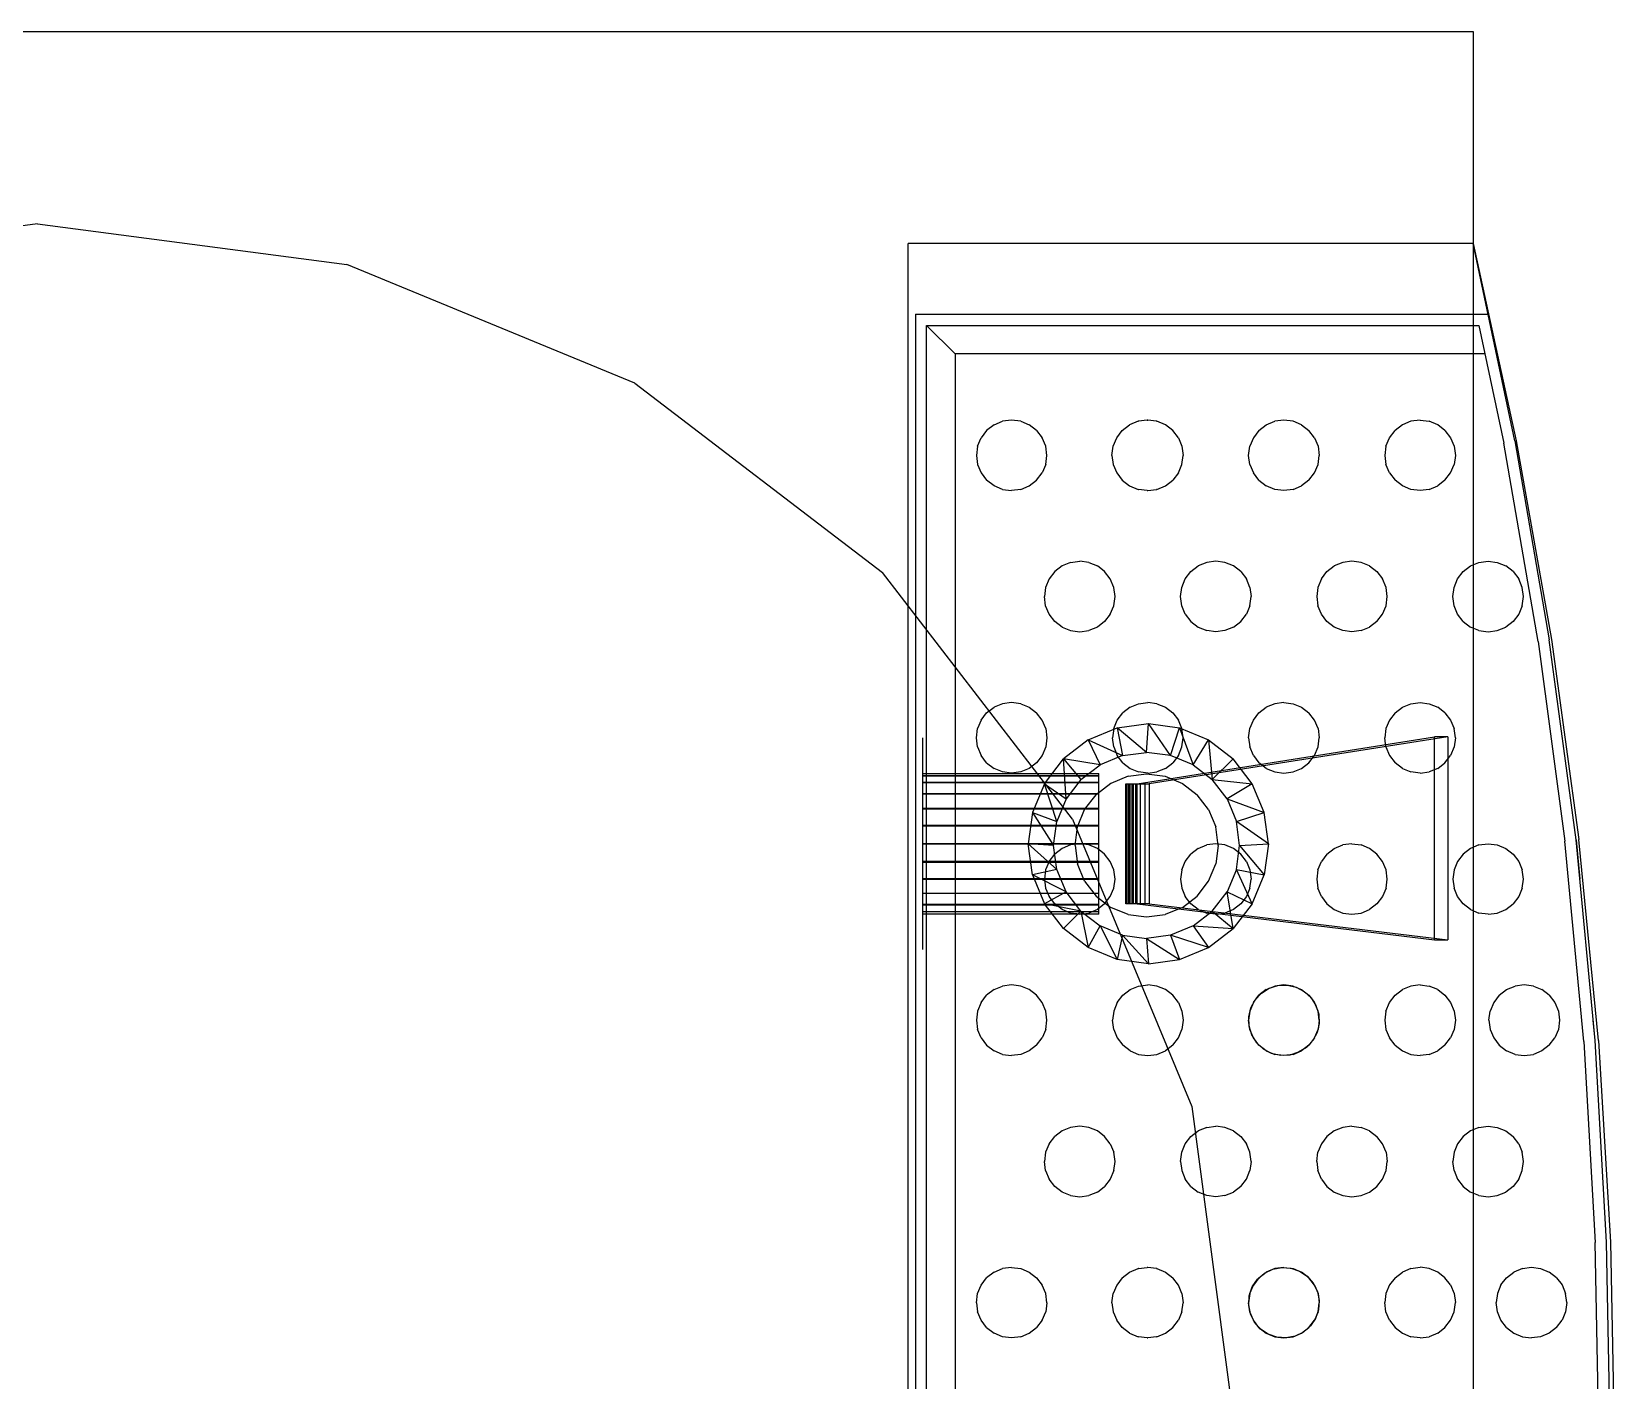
# Model space of a CAD drawing. Header units: inches. Extents: x 0 to 54693, y 0 to 31146.
# Drawn here: x 47949.1 to 48173.2, y 14877.5 to 15068.5 of the extents above; entities that cross this region are included whole.
import ezdxf

# ---------------------------------------------------------------- set-up
doc = ezdxf.new("R2010")
doc.units = ezdxf.units.IN
doc.header["$MEASUREMENT"] = 0
doc.layers.add('Added', color=3, linetype='Continuous')

msp = doc.modelspace()

# ---------------------------------------------------------------- linework, layer by layer
at = {"layer": 'Added', "linetype": 'Continuous', "lineweight": -2, "ltscale": 0.18}
for p, q in [((47753.23, 15068.53), (48153.23, 15068.53)), ((48153.23, 15068.53), (48153.23, 14668.53)), ((47949.92, 15041.31), (47906.14, 15035.57)), ((47949.92, 15041.31), (47993.69, 15035.57)), ((48073.23, 14698.53), (48073.23, 15038.53)), ((48153.23, 15038.53), (48073.23, 15038.53)), ((48159.15, 15010.57), (48153.23, 15038.53)), ((48153.23, 15038.53), (48159.32, 15010.6)), ((48034.49, 15018.74), (47993.69, 15035.57)), ((48074.23, 15028.53), (48074.23, 14708.53)), ((48074.23, 15028.53), (48155.35, 15028.53)), ((48079.86, 15022.9), (48075.82, 15026.94)), ((48075.82, 14710.13), (48075.82, 15026.94)), ((48075.82, 15026.94), (48154.06, 15026.94)), ((48154.06, 15026.94), (48157.59, 15010.27)), ((48154.91, 15022.9), (48079.86, 15022.9)), ((48079.86, 15022.9), (48079.86, 14714.16)), ((48034.49, 15018.74), (48069.56, 14991.95)), ((48084.33, 15012.07), (48083.54, 15011.03)), ((48085.37, 15012.86), (48084.33, 15012.07)), ((48085.37, 15012.86), (48086.58, 15013.36)), ((48087.87, 15013.53), (48086.58, 15013.36)), ((48089.16, 15013.36), (48087.87, 15013.53)), ((48089.16, 15013.36), (48090.37, 15012.86)), ((48091.4, 15012.07), (48090.37, 15012.86)), ((48091.4, 15012.07), (48092.2, 15011.03)), ((48102.75, 15011.03), (48103.54, 15012.07)), ((48103.54, 15012.07), (48104.58, 15012.86)), ((48105.78, 15013.36), (48104.58, 15012.86)), ((48105.78, 15013.36), (48105.85, 15013.36)), ((48107.08, 15013.53), (48105.85, 15013.36)), ((48107.15, 15013.53), (48107.08, 15013.53)), ((48107.08, 15013.53), (48107.15, 15013.53)), ((48108.37, 15013.36), (48107.15, 15013.53)), ((48108.37, 15013.36), (48108.44, 15013.36)), ((48109.65, 15012.86), (48108.44, 15013.36)), ((48110.68, 15012.07), (48109.65, 15012.86)), ((48111.48, 15011.03), (48110.68, 15012.07)), ((48122.89, 15012.07), (48122.1, 15011.03)), ((48122.89, 15012.07), (48123.93, 15012.86)), ((48123.93, 15012.86), (48125.13, 15013.36)), ((48126.43, 15013.53), (48125.13, 15013.36)), ((48127.72, 15013.36), (48126.43, 15013.53)), ((48128.93, 15012.86), (48127.72, 15013.36)), ((48128.93, 15012.86), (48129.96, 15012.07)), ((48130.76, 15011.03), (48129.96, 15012.07)), ((48141.38, 15011.03), (48142.17, 15012.07)), ((48143.21, 15012.86), (48142.17, 15012.07)), ((48144.41, 15013.36), (48143.21, 15012.86)), ((48145.71, 15013.53), (48144.41, 15013.36)), ((48145.71, 15013.53), (48147, 15013.36)), ((48148.21, 15012.86), (48147, 15013.36)), ((48149.24, 15012.07), (48148.21, 15012.86)), ((48149.24, 15012.07), (48150.04, 15011.03)), ((48083.04, 15009.83), (48082.87, 15008.53)), ((48083.04, 15009.83), (48083.54, 15011.03)), ((48092.7, 15009.83), (48092.2, 15011.03)), ((48092.87, 15008.53), (48092.7, 15009.83)), ((48102.08, 15008.53), (48102.25, 15009.83)), ((48102.25, 15009.83), (48102.75, 15011.03)), ((48111.48, 15011.03), (48111.98, 15009.83)), ((48111.98, 15009.83), (48112.15, 15008.53)), ((48121.43, 15008.53), (48121.6, 15009.83)), ((48122.1, 15011.03), (48121.6, 15009.83)), ((48130.76, 15011.03), (48131.26, 15009.83)), ((48131.26, 15009.83), (48131.43, 15008.53)), ((48140.88, 15009.83), (48140.71, 15008.53)), ((48140.88, 15009.83), (48141.38, 15011.03)), ((48150.04, 15011.03), (48150.54, 15009.83)), ((48150.54, 15009.83), (48150.71, 15008.53)), ((48162.43, 14982.17), (48157.59, 15010.27)), ((48159.15, 15010.57), (48164.01, 14982.41)), ((48159.32, 15010.6), (48164.32, 14982.44)), ((48082.87, 15008.53), (48083.04, 15007.24)), ((48092.7, 15007.24), (48092.87, 15008.53)), ((48102.08, 15008.53), (48102.25, 15007.24)), ((48111.98, 15007.24), (48112.15, 15008.53)), ((48121.6, 15007.24), (48121.43, 15008.53)), ((48131.26, 15007.24), (48131.43, 15008.53)), ((48140.71, 15008.53), (48140.88, 15007.24)), ((48150.71, 15008.53), (48150.54, 15007.24)), ((48083.04, 15007.24), (48083.54, 15006.03)), ((48083.54, 15006.03), (48084.33, 15005)), ((48091.4, 15005), (48092.2, 15006.03)), ((48092.7, 15007.24), (48092.2, 15006.03)), ((48102.25, 15007.24), (48102.75, 15006.03)), ((48102.75, 15006.03), (48103.54, 15005)), ((48111.48, 15006.03), (48110.68, 15005)), ((48111.48, 15006.03), (48111.98, 15007.24)), ((48121.6, 15007.24), (48122.1, 15006.03)), ((48122.89, 15005), (48122.1, 15006.03)), ((48129.96, 15005), (48130.76, 15006.03)), ((48130.76, 15006.03), (48131.26, 15007.24)), ((48141.38, 15006.03), (48140.88, 15007.24)), ((48141.38, 15006.03), (48142.17, 15005)), ((48149.24, 15005), (48150.04, 15006.03)), ((48150.04, 15006.03), (48150.54, 15007.24)), ((48085.37, 15004.2), (48084.33, 15005)), ((48086.58, 15003.7), (48085.37, 15004.2)), ((48086.58, 15003.7), (48087.87, 15003.53)), ((48089.16, 15003.7), (48087.87, 15003.53)), ((48089.16, 15003.7), (48090.37, 15004.2)), ((48090.37, 15004.2), (48091.4, 15005)), ((48103.54, 15005), (48104.58, 15004.2)), ((48104.58, 15004.2), (48105.78, 15003.7)), ((48105.78, 15003.7), (48105.85, 15003.7)), ((48107.08, 15003.53), (48105.85, 15003.7)), ((48107.08, 15003.53), (48107.15, 15003.53)), ((48107.15, 15003.53), (48108.37, 15003.7)), ((48108.44, 15003.7), (48108.37, 15003.7)), ((48108.44, 15003.7), (48109.65, 15004.2)), ((48109.65, 15004.2), (48110.68, 15005)), ((48122.89, 15005), (48123.93, 15004.2)), ((48125.13, 15003.7), (48123.93, 15004.2)), ((48126.43, 15003.53), (48125.13, 15003.7)), ((48127.72, 15003.7), (48126.43, 15003.53)), ((48127.72, 15003.7), (48128.93, 15004.2)), ((48129.96, 15005), (48128.93, 15004.2)), ((48143.21, 15004.2), (48142.17, 15005)), ((48144.41, 15003.7), (48143.21, 15004.2)), ((48145.71, 15003.53), (48144.41, 15003.7)), ((48147, 15003.7), (48145.71, 15003.53)), ((48147, 15003.7), (48148.21, 15004.2)), ((48149.24, 15005), (48148.21, 15004.2)), ((48096.48, 14957.01), (48069.56, 14991.95)), ((48093.97, 14992.07), (48093.18, 14991.03)), ((48095.01, 14992.86), (48093.97, 14992.07)), ((48096.22, 14993.36), (48095.01, 14992.86)), ((48096.22, 14993.36), (48097.51, 14993.53)), ((48098.8, 14993.36), (48097.51, 14993.53)), ((48098.8, 14993.36), (48100.01, 14992.86)), ((48101.04, 14992.07), (48100.01, 14992.86)), ((48101.84, 14991.03), (48101.04, 14992.07)), ((48112.46, 14991.03), (48113.25, 14992.07)), ((48113.25, 14992.07), (48114.29, 14992.86)), ((48115.49, 14993.36), (48114.29, 14992.86)), ((48116.79, 14993.53), (48115.49, 14993.36)), ((48118.08, 14993.36), (48116.79, 14993.53)), ((48119.29, 14992.86), (48118.08, 14993.36)), ((48120.32, 14992.07), (48119.29, 14992.86)), ((48120.32, 14992.07), (48121.12, 14991.03)), ((48131.74, 14991.03), (48132.53, 14992.07)), ((48132.53, 14992.07), (48133.57, 14992.86)), ((48134.77, 14993.36), (48133.57, 14992.86)), ((48136.07, 14993.53), (48134.77, 14993.36)), ((48137.36, 14993.36), (48136.07, 14993.53)), ((48138.57, 14992.86), (48137.36, 14993.36)), ((48138.57, 14992.86), (48139.6, 14992.07)), ((48139.6, 14992.07), (48140.4, 14991.03)), ((48151.02, 14991.03), (48151.81, 14992.07)), ((48151.81, 14992.07), (48152.85, 14992.86)), ((48152.85, 14992.86), (48154.05, 14993.36)), ((48154.05, 14993.36), (48155.35, 14993.53)), ((48155.35, 14993.53), (48156.64, 14993.36)), ((48156.64, 14993.36), (48157.85, 14992.86)), ((48158.88, 14992.07), (48157.85, 14992.86)), ((48158.88, 14992.07), (48159.68, 14991.03)), ((48092.68, 14989.83), (48092.51, 14988.53)), ((48093.18, 14991.03), (48092.68, 14989.83)), ((48102.34, 14989.83), (48101.84, 14991.03)), ((48102.51, 14988.53), (48102.34, 14989.83)), ((48111.79, 14988.53), (48111.96, 14989.83)), ((48111.96, 14989.83), (48112.46, 14991.03)), ((48121.62, 14989.83), (48121.12, 14991.03)), ((48121.62, 14989.83), (48121.79, 14988.53)), ((48131.24, 14989.83), (48131.07, 14988.53)), ((48131.74, 14991.03), (48131.24, 14989.83)), ((48140.9, 14989.83), (48140.4, 14991.03)), ((48141.07, 14988.53), (48140.9, 14989.83)), ((48150.35, 14988.53), (48150.52, 14989.83)), ((48150.52, 14989.83), (48151.02, 14991.03)), ((48160.18, 14989.83), (48159.68, 14991.03)), ((48160.35, 14988.53), (48160.18, 14989.83)), ((48092.68, 14987.24), (48092.51, 14988.53)), ((48093.18, 14986.03), (48092.68, 14987.24)), ((48101.84, 14986.03), (48102.34, 14987.24)), ((48102.34, 14987.24), (48102.51, 14988.53)), ((48111.96, 14987.24), (48111.79, 14988.53)), ((48112.46, 14986.03), (48111.96, 14987.24)), ((48121.62, 14987.24), (48121.12, 14986.03)), ((48121.62, 14987.24), (48121.79, 14988.53)), ((48131.07, 14988.53), (48131.24, 14987.24)), ((48131.74, 14986.03), (48131.24, 14987.24)), ((48140.4, 14986.03), (48140.9, 14987.24)), ((48140.9, 14987.24), (48141.07, 14988.53)), ((48150.52, 14987.24), (48150.35, 14988.53)), ((48151.02, 14986.03), (48150.52, 14987.24)), ((48160.18, 14987.24), (48159.68, 14986.03)), ((48160.18, 14987.24), (48160.35, 14988.53)), ((48093.97, 14985), (48093.18, 14986.03)), ((48095.01, 14984.2), (48093.97, 14985)), ((48101.04, 14985), (48100.01, 14984.2)), ((48101.84, 14986.03), (48101.04, 14985)), ((48112.46, 14986.03), (48113.25, 14985)), ((48113.25, 14985), (48114.29, 14984.2)), ((48119.29, 14984.2), (48120.32, 14985)), ((48120.32, 14985), (48121.12, 14986.03)), ((48132.53, 14985), (48131.74, 14986.03)), ((48133.57, 14984.2), (48132.53, 14985)), ((48139.6, 14985), (48138.57, 14984.2)), ((48139.6, 14985), (48140.4, 14986.03)), ((48151.81, 14985), (48151.02, 14986.03)), ((48151.81, 14985), (48152.85, 14984.2)), ((48158.88, 14985), (48157.85, 14984.2)), ((48159.68, 14986.03), (48158.88, 14985)), ((48095.01, 14984.2), (48096.22, 14983.7)), ((48096.22, 14983.7), (48097.51, 14983.53)), ((48097.51, 14983.53), (48098.8, 14983.7)), ((48100.01, 14984.2), (48098.8, 14983.7)), ((48114.29, 14984.2), (48115.49, 14983.7)), ((48116.79, 14983.53), (48115.49, 14983.7)), ((48118.08, 14983.7), (48116.79, 14983.53)), ((48119.29, 14984.2), (48118.08, 14983.7)), ((48134.77, 14983.7), (48133.57, 14984.2)), ((48136.07, 14983.53), (48134.77, 14983.7)), ((48137.36, 14983.7), (48136.07, 14983.53)), ((48137.36, 14983.7), (48138.57, 14984.2)), ((48154.05, 14983.7), (48152.85, 14984.2)), ((48154.05, 14983.7), (48155.35, 14983.53)), ((48155.35, 14983.53), (48156.64, 14983.7)), ((48156.64, 14983.7), (48157.85, 14984.2)), ((48162.43, 14982.17), (48166.21, 14953.9)), ((48167.8, 14954.08), (48164.01, 14982.41)), ((48164.32, 14982.44), (48168.21, 14954.12)), ((48083.54, 14971.03), (48084.33, 14972.07)), ((48084.33, 14972.07), (48085.37, 14972.86)), ((48086.58, 14973.36), (48085.37, 14972.86)), ((48087.87, 14973.53), (48086.58, 14973.36)), ((48089.16, 14973.36), (48087.87, 14973.53)), ((48089.16, 14973.36), (48090.37, 14972.86)), ((48090.37, 14972.86), (48091.4, 14972.07)), ((48092.2, 14971.03), (48091.4, 14972.07)), ((48102.82, 14971.03), (48103.61, 14972.07)), ((48104.65, 14972.86), (48103.61, 14972.07)), ((48104.65, 14972.86), (48105.85, 14973.36)), ((48105.85, 14973.36), (48107.15, 14973.53)), ((48108.44, 14973.36), (48107.15, 14973.53)), ((48108.44, 14973.36), (48109.65, 14972.86)), ((48109.65, 14972.86), (48110.68, 14972.07)), ((48110.68, 14972.07), (48111.48, 14971.03)), ((48122.1, 14971.03), (48122.89, 14972.07)), ((48122.89, 14972.07), (48123.93, 14972.86)), ((48125.13, 14973.36), (48123.93, 14972.86)), ((48126.43, 14973.53), (48125.13, 14973.36)), ((48126.43, 14973.53), (48127.72, 14973.36)), ((48127.72, 14973.36), (48128.93, 14972.86)), ((48128.93, 14972.86), (48129.96, 14972.07)), ((48130.76, 14971.03), (48129.96, 14972.07)), ((48142.17, 14972.07), (48141.38, 14971.03)), ((48142.17, 14972.07), (48143.21, 14972.86)), ((48143.21, 14972.86), (48144.41, 14973.36)), ((48144.41, 14973.36), (48145.71, 14973.53)), ((48145.71, 14973.53), (48147, 14973.36)), ((48147, 14973.36), (48148.21, 14972.86)), ((48149.24, 14972.07), (48148.21, 14972.86)), ((48149.24, 14972.07), (48150.04, 14971.03)), ((48082.87, 14968.53), (48083.04, 14969.83)), ((48083.54, 14971.03), (48083.04, 14969.83)), ((48092.7, 14969.83), (48092.2, 14971.03)), ((48092.7, 14969.83), (48092.87, 14968.53)), ((48098.73, 14968.25), (48102.83, 14969.95)), ((48102.32, 14969.83), (48102.15, 14968.53)), ((48102.32, 14969.83), (48102.82, 14971.03)), ((48102.83, 14969.95), (48107.23, 14970.53)), ((48102.83, 14969.95), (48103.58, 14966)), ((48106.98, 14966.45), (48102.83, 14969.95)), ((48106.98, 14966.45), (48107.23, 14970.53)), ((48110.39, 14966), (48107.23, 14970.53)), ((48107.23, 14970.53), (48111.63, 14969.95)), ((48110.39, 14966), (48111.63, 14969.95)), ((48111.98, 14969.83), (48111.48, 14971.03)), ((48111.63, 14969.95), (48115.73, 14968.25)), ((48111.63, 14969.95), (48113.57, 14964.69)), ((48112.15, 14968.53), (48111.98, 14969.83)), ((48121.43, 14968.53), (48121.6, 14969.83)), ((48121.6, 14969.83), (48122.1, 14971.03)), ((48131.26, 14969.83), (48130.76, 14971.03)), ((48131.26, 14969.83), (48131.43, 14968.53)), ((48140.88, 14969.83), (48140.71, 14968.53)), ((48141.38, 14971.03), (48140.88, 14969.83)), ((48150.04, 14971.03), (48150.54, 14969.83)), ((48150.71, 14968.53), (48150.54, 14969.83)), ((48075.23, 14968.53), (48075.23, 14938.53)), ((48083.04, 14967.24), (48082.87, 14968.53)), ((48083.04, 14967.24), (48083.54, 14966.03)), ((48092.7, 14967.24), (48092.2, 14966.03)), ((48092.87, 14968.53), (48092.7, 14967.24)), ((48098.73, 14968.25), (48095.21, 14965.55)), ((48098.73, 14968.25), (48100.4, 14964.69)), ((48098.73, 14968.25), (48103.58, 14966)), ((48102.32, 14967.24), (48102.15, 14968.53)), ((48102.32, 14967.24), (48102.82, 14966.03)), ((48105.65, 14962.03), (48147.77, 14968.66)), ((48149.65, 14968.66), (48107.36, 14962.03)), ((48111.48, 14966.03), (48111.98, 14967.24)), ((48111.98, 14967.24), (48112.15, 14968.53)), ((48113.57, 14964.69), (48115.73, 14968.25)), ((48115.73, 14968.25), (48119.25, 14965.55)), ((48115.73, 14968.25), (48116.29, 14962.6)), ((48121.43, 14968.53), (48121.6, 14967.24)), ((48122.1, 14966.03), (48121.6, 14967.24)), ((48130.76, 14966.03), (48131.26, 14967.24)), ((48131.26, 14967.24), (48131.43, 14968.53)), ((48140.88, 14967.24), (48140.71, 14968.53)), ((48140.88, 14967.24), (48141.38, 14966.03)), ((48149.65, 14968.66), (48147.77, 14968.66)), ((48147.77, 14939.93), (48147.77, 14968.66)), ((48149.65, 14968.66), (48149.65, 14939.93)), ((48150.54, 14967.24), (48150.04, 14966.03)), ((48150.71, 14968.53), (48150.54, 14967.24)), ((48084.33, 14965), (48083.54, 14966.03)), ((48084.33, 14965), (48085.37, 14964.2)), ((48091.4, 14965), (48090.37, 14964.2)), ((48092.2, 14966.03), (48091.4, 14965)), ((48092.51, 14962.03), (48095.21, 14965.55)), ((48095.58, 14959.87), (48095.21, 14965.55)), ((48095.21, 14965.55), (48097.68, 14962.6)), ((48100.4, 14964.69), (48095.21, 14965.55)), ((48103.58, 14966), (48100.4, 14964.69)), ((48103.61, 14965), (48102.82, 14966.03)), ((48103.58, 14966), (48106.98, 14966.45)), ((48103.61, 14965), (48104.65, 14964.2)), ((48110.39, 14966), (48106.98, 14966.45)), ((48109.65, 14964.2), (48110.68, 14965)), ((48113.57, 14964.69), (48110.39, 14966)), ((48111.48, 14966.03), (48110.68, 14965)), ((48116.29, 14962.6), (48119.25, 14965.55)), ((48121.95, 14962.03), (48119.25, 14965.55)), ((48122.1, 14966.03), (48122.89, 14965)), ((48123.93, 14964.2), (48122.89, 14965)), ((48128.93, 14964.2), (48129.96, 14965)), ((48129.96, 14965), (48130.76, 14966.03)), ((48141.38, 14966.03), (48142.17, 14965)), ((48143.21, 14964.2), (48142.17, 14965)), ((48148.21, 14964.2), (48149.24, 14965)), ((48149.24, 14965), (48150.04, 14966.03)), ((48075.23, 14963.49), (48100.23, 14963.49)), ((48100.23, 14963.16), (48075.23, 14963.16)), ((48075.23, 14963.14), (48100.23, 14963.14)), ((48086.58, 14963.7), (48085.37, 14964.2)), ((48087.87, 14963.53), (48086.58, 14963.7)), ((48089.16, 14963.7), (48087.87, 14963.53)), ((48090.37, 14964.2), (48089.16, 14963.7)), ((48097.68, 14962.6), (48095.58, 14959.87)), ((48097.68, 14962.6), (48100.4, 14964.69)), ((48100.23, 14943.57), (48100.23, 14963.49)), ((48104.36, 14963.08), (48101.92, 14962.07)), ((48104.36, 14963.08), (48106.98, 14963.43)), ((48104.65, 14964.2), (48105.85, 14963.7)), ((48107.15, 14963.53), (48105.85, 14963.7)), ((48106.98, 14963.43), (48109.61, 14963.08)), ((48107.15, 14963.53), (48108.44, 14963.7)), ((48109.65, 14964.2), (48108.44, 14963.7)), ((48109.61, 14963.08), (48112.05, 14962.07)), ((48113.57, 14964.69), (48116.29, 14962.6)), ((48118.39, 14959.87), (48116.29, 14962.6)), ((48116.29, 14962.6), (48121.95, 14962.03)), ((48123.93, 14964.2), (48125.13, 14963.7)), ((48125.13, 14963.7), (48126.43, 14963.53)), ((48126.43, 14963.53), (48127.72, 14963.7)), ((48127.72, 14963.7), (48128.93, 14964.2)), ((48143.21, 14964.2), (48144.41, 14963.7)), ((48145.71, 14963.53), (48144.41, 14963.7)), ((48145.71, 14963.53), (48147, 14963.7)), ((48148.21, 14964.2), (48147, 14963.7)), ((48100.23, 14962.18), (48075.23, 14962.18)), ((48100.23, 14962.13), (48075.23, 14962.13)), ((48100.23, 14960.6), (48075.23, 14960.6)), ((48100.23, 14960.54), (48075.23, 14960.54)), ((48092.51, 14962.03), (48090.81, 14957.93)), ((48094.27, 14956.69), (48092.51, 14962.03)), ((48092.51, 14962.03), (48095.58, 14959.87)), ((48098.2, 14958.36), (48099.82, 14960.46)), ((48101.92, 14962.07), (48099.82, 14960.46)), ((48104.02, 14962.03), (48107.36, 14962.03)), ((48104.02, 14945.03), (48104.02, 14962.03)), ((48104.05, 14945.03), (48104.05, 14962.03)), ((48104.16, 14945.03), (48104.16, 14962.03)), ((48104.24, 14945.03), (48104.24, 14962.03)), ((48104.46, 14945.03), (48104.46, 14962.03)), ((48104.59, 14962.03), (48104.59, 14945.03)), ((48104.9, 14962.03), (48104.9, 14945.03)), ((48105.07, 14962.03), (48105.07, 14945.03)), ((48105.45, 14945.03), (48105.45, 14962.03)), ((48105.65, 14945.03), (48105.65, 14962.03)), ((48106.07, 14962.03), (48106.07, 14945.03)), ((48106.73, 14962.03), (48106.73, 14945.03)), ((48107.36, 14962.03), (48107.36, 14945.03)), ((48112.05, 14962.07), (48114.15, 14960.46)), ((48115.77, 14958.36), (48114.15, 14960.46)), ((48121.95, 14962.03), (48118.39, 14959.87)), ((48123.65, 14957.93), (48121.95, 14962.03)), ((48075.23, 14958.55), (48100.23, 14958.55)), ((48075.23, 14958.47), (48100.23, 14958.47)), ((48095.58, 14959.87), (48094.27, 14956.69)), ((48097.19, 14955.91), (48098.2, 14958.36)), ((48115.77, 14958.36), (48116.78, 14955.91)), ((48118.39, 14959.87), (48119.7, 14956.69)), ((48118.39, 14959.87), (48123.65, 14957.93)), ((48075.23, 14956.15), (48100.23, 14956.15)), ((48075.23, 14956.06), (48100.23, 14956.06)), ((48090.81, 14957.93), (48090.23, 14953.53)), ((48090.81, 14957.93), (48094.27, 14956.69)), ((48090.81, 14957.93), (48093.82, 14953.29)), ((48093.82, 14953.29), (48094.27, 14956.69)), ((48096.48, 14957.01), (48113.41, 14916.29)), ((48096.85, 14953.29), (48097.19, 14955.91)), ((48117.12, 14953.29), (48116.78, 14955.91)), ((48119.7, 14956.69), (48123.65, 14957.93)), ((48124.23, 14953.53), (48119.7, 14956.69)), ((48120.15, 14953.29), (48119.7, 14956.69)), ((48124.23, 14953.53), (48123.65, 14957.93)), ((48075.23, 14953.58), (48100.23, 14953.58)), ((48094.27, 14949.88), (48090.23, 14953.53)), ((48090.81, 14949.13), (48090.23, 14953.53)), ((48093.82, 14953.29), (48090.23, 14953.53)), ((48097.51, 14953.53), (48096.22, 14953.36)), ((48098.8, 14953.36), (48097.51, 14953.53)), ((48116.79, 14953.53), (48115.49, 14953.36)), ((48118.08, 14953.36), (48116.79, 14953.53)), ((48120.15, 14953.29), (48124.23, 14953.53)), ((48124.23, 14953.53), (48123.65, 14949.13)), ((48136.07, 14953.53), (48134.77, 14953.36)), ((48136.07, 14953.53), (48137.36, 14953.36)), ((48154.05, 14953.36), (48155.35, 14953.53)), ((48155.35, 14953.53), (48156.64, 14953.36)), ((48168.91, 14925.51), (48166.21, 14953.9)), ((48167.8, 14954.08), (48168.32, 14948.53)), ((48170.5, 14925.64), (48167.8, 14954.08)), ((48171, 14925.66), (48168.21, 14954.12)), ((48075.23, 14953.49), (48100.23, 14953.49)), ((48093.18, 14951.03), (48093.97, 14952.07)), ((48094.27, 14949.88), (48093.82, 14953.29)), ((48095.01, 14952.86), (48093.97, 14952.07)), ((48096.22, 14953.36), (48095.01, 14952.86)), ((48096.85, 14953.29), (48097.19, 14950.66)), ((48100.01, 14952.86), (48098.8, 14953.36)), ((48101.04, 14952.07), (48100.01, 14952.86)), ((48101.84, 14951.03), (48101.04, 14952.07)), ((48112.46, 14951.03), (48113.25, 14952.07)), ((48114.29, 14952.86), (48113.25, 14952.07)), ((48114.29, 14952.86), (48115.49, 14953.36)), ((48117.12, 14953.29), (48116.78, 14950.66)), ((48119.29, 14952.86), (48118.08, 14953.36)), ((48120.32, 14952.07), (48119.29, 14952.86)), ((48119.7, 14949.88), (48120.15, 14953.29)), ((48120.15, 14953.29), (48123.65, 14949.13)), ((48121.12, 14951.03), (48120.32, 14952.07)), ((48132.53, 14952.07), (48131.74, 14951.03)), ((48132.53, 14952.07), (48133.57, 14952.86)), ((48133.57, 14952.86), (48134.77, 14953.36)), ((48138.57, 14952.86), (48137.36, 14953.36)), ((48139.6, 14952.07), (48138.57, 14952.86)), ((48140.4, 14951.03), (48139.6, 14952.07)), ((48151.81, 14952.07), (48151.02, 14951.03)), ((48152.85, 14952.86), (48151.81, 14952.07)), ((48154.05, 14953.36), (48152.85, 14952.86)), ((48156.64, 14953.36), (48157.85, 14952.86)), ((48157.85, 14952.86), (48158.88, 14952.07)), ((48158.88, 14952.07), (48159.68, 14951.03)), ((48100.23, 14951), (48075.23, 14951)), ((48075.23, 14950.91), (48100.23, 14950.91)), ((48094.27, 14949.88), (48090.81, 14949.13)), ((48090.81, 14949.13), (48092.51, 14945.03)), ((48095.58, 14946.7), (48090.81, 14949.13)), ((48092.68, 14949.83), (48092.51, 14948.53)), ((48093.18, 14951.03), (48092.68, 14949.83)), ((48095.58, 14946.7), (48094.27, 14949.88)), ((48098.2, 14948.22), (48097.19, 14950.66)), ((48102.34, 14949.83), (48101.84, 14951.03)), ((48102.51, 14948.53), (48102.34, 14949.83)), ((48111.96, 14949.83), (48111.79, 14948.53)), ((48111.96, 14949.83), (48112.46, 14951.03)), ((48115.77, 14948.22), (48116.78, 14950.66)), ((48119.7, 14949.88), (48118.39, 14946.7)), ((48121.95, 14945.03), (48119.7, 14949.88)), ((48119.7, 14949.88), (48123.65, 14949.13)), ((48121.12, 14951.03), (48121.62, 14949.83)), ((48121.62, 14949.83), (48121.79, 14948.53)), ((48121.95, 14945.03), (48123.65, 14949.13)), ((48131.24, 14949.83), (48131.07, 14948.53)), ((48131.24, 14949.83), (48131.74, 14951.03)), ((48140.9, 14949.83), (48140.4, 14951.03)), ((48141.07, 14948.53), (48140.9, 14949.83)), ((48150.52, 14949.83), (48150.35, 14948.53)), ((48151.02, 14951.03), (48150.52, 14949.83)), ((48159.68, 14951.03), (48160.18, 14949.83)), ((48160.35, 14948.53), (48160.18, 14949.83)), ((48075.23, 14948.59), (48100.23, 14948.59)), ((48075.23, 14948.51), (48100.23, 14948.51)), ((48092.51, 14948.53), (48092.68, 14947.24)), ((48092.68, 14947.24), (48093.18, 14946.03)), ((48098.2, 14948.22), (48099.82, 14946.12)), ((48101.84, 14946.03), (48102.34, 14947.24)), ((48102.34, 14947.24), (48102.51, 14948.53)), ((48111.79, 14948.53), (48111.96, 14947.24)), ((48111.96, 14947.24), (48112.46, 14946.03)), ((48114.15, 14946.12), (48115.77, 14948.22)), ((48121.62, 14947.24), (48121.12, 14946.03)), ((48121.62, 14947.24), (48121.79, 14948.53)), ((48131.07, 14948.53), (48131.24, 14947.24)), ((48131.74, 14946.03), (48131.24, 14947.24)), ((48140.9, 14947.24), (48140.4, 14946.03)), ((48140.9, 14947.24), (48141.07, 14948.53)), ((48150.35, 14948.53), (48150.52, 14947.24)), ((48151.02, 14946.03), (48150.52, 14947.24)), ((48160.18, 14947.24), (48159.68, 14946.03)), ((48160.18, 14947.24), (48160.35, 14948.53)), ((48075.23, 14946.52), (48100.23, 14946.52)), ((48100.23, 14946.46), (48075.23, 14946.46)), ((48100.23, 14944.93), (48075.23, 14944.93)), ((48075.23, 14944.89), (48100.23, 14944.89)), ((48095.58, 14946.7), (48092.51, 14945.03)), ((48097.68, 14943.98), (48092.51, 14945.03)), ((48095.21, 14941.51), (48092.51, 14945.03)), ((48093.97, 14945), (48093.18, 14946.03)), ((48095.01, 14944.2), (48093.97, 14945)), ((48097.68, 14943.98), (48095.58, 14946.7)), ((48099.82, 14946.12), (48101.92, 14944.51)), ((48101.04, 14945), (48100.01, 14944.2)), ((48101.04, 14945), (48101.84, 14946.03)), ((48107.36, 14945.03), (48104.02, 14945.03)), ((48105.65, 14945.03), (48147.77, 14939.93)), ((48107.36, 14945.03), (48149.65, 14939.93)), ((48112.05, 14944.51), (48114.15, 14946.12)), ((48113.25, 14945), (48112.46, 14946.03)), ((48114.29, 14944.2), (48113.25, 14945)), ((48116.29, 14943.98), (48118.39, 14946.7)), ((48119.25, 14941.51), (48118.39, 14946.7)), ((48118.39, 14946.7), (48121.95, 14945.03)), ((48121.95, 14945.03), (48119.25, 14941.51)), ((48120.32, 14945), (48119.29, 14944.2)), ((48121.12, 14946.03), (48120.32, 14945)), ((48131.74, 14946.03), (48132.53, 14945)), ((48132.53, 14945), (48133.57, 14944.2)), ((48139.6, 14945), (48138.57, 14944.2)), ((48140.4, 14946.03), (48139.6, 14945)), ((48151.81, 14945), (48151.02, 14946.03)), ((48152.85, 14944.2), (48151.81, 14945)), ((48157.85, 14944.2), (48158.88, 14945)), ((48159.68, 14946.03), (48158.88, 14945)), ((48075.23, 14943.93), (48100.23, 14943.93)), ((48100.23, 14943.9), (48075.23, 14943.9)), ((48100.23, 14943.57), (48075.23, 14943.57)), ((48096.22, 14943.7), (48095.01, 14944.2)), ((48097.68, 14943.98), (48095.21, 14941.51)), ((48097.51, 14943.53), (48096.22, 14943.7)), ((48097.51, 14943.53), (48098.8, 14943.7)), ((48097.68, 14943.98), (48098.73, 14938.81)), ((48097.68, 14943.98), (48100.4, 14941.89)), ((48100.01, 14944.2), (48098.8, 14943.7)), ((48104.36, 14943.49), (48101.92, 14944.51)), ((48104.36, 14943.49), (48106.98, 14943.15)), ((48106.98, 14943.15), (48109.61, 14943.49)), ((48112.05, 14944.51), (48109.61, 14943.49)), ((48113.57, 14941.89), (48116.29, 14943.98)), ((48114.29, 14944.2), (48115.49, 14943.7)), ((48116.79, 14943.53), (48115.49, 14943.7)), ((48116.29, 14943.98), (48119.25, 14941.51)), ((48116.79, 14943.53), (48118.08, 14943.7)), ((48119.29, 14944.2), (48118.08, 14943.7)), ((48133.57, 14944.2), (48134.77, 14943.7)), ((48134.77, 14943.7), (48136.07, 14943.53)), ((48136.07, 14943.53), (48137.36, 14943.7)), ((48137.36, 14943.7), (48138.57, 14944.2)), ((48152.85, 14944.2), (48154.05, 14943.7)), ((48155.35, 14943.53), (48154.05, 14943.7)), ((48155.35, 14943.53), (48156.64, 14943.7)), ((48156.64, 14943.7), (48157.85, 14944.2)), ((48098.73, 14938.81), (48095.21, 14941.51)), ((48098.73, 14938.81), (48100.4, 14941.89)), ((48103.58, 14940.57), (48100.4, 14941.89)), ((48100.4, 14941.89), (48102.83, 14937.11)), ((48103.58, 14940.57), (48102.83, 14937.11)), ((48107.23, 14936.53), (48103.58, 14940.57)), ((48103.58, 14940.57), (48106.98, 14940.12)), ((48110.39, 14940.57), (48106.98, 14940.12)), ((48106.98, 14940.12), (48111.63, 14937.11)), ((48106.98, 14940.12), (48107.23, 14936.53)), ((48113.57, 14941.89), (48110.39, 14940.57)), ((48115.73, 14938.81), (48110.39, 14940.57)), ((48110.39, 14940.57), (48111.63, 14937.11)), ((48113.57, 14941.89), (48119.25, 14941.51)), ((48113.57, 14941.89), (48115.73, 14938.81)), ((48115.73, 14938.81), (48119.25, 14941.51)), ((48102.83, 14937.11), (48098.73, 14938.81)), ((48111.63, 14937.11), (48115.73, 14938.81)), ((48147.77, 14939.93), (48149.65, 14939.93)), ((48107.23, 14936.53), (48102.83, 14937.11)), ((48107.23, 14936.53), (48111.63, 14937.11)), ((48085.37, 14932.86), (48086.58, 14933.36)), ((48087.87, 14933.53), (48086.58, 14933.36)), ((48089.16, 14933.36), (48087.87, 14933.53)), ((48090.37, 14932.86), (48089.16, 14933.36)), ((48104.65, 14932.86), (48105.85, 14933.36)), ((48105.85, 14933.36), (48107.15, 14933.53)), ((48108.44, 14933.36), (48107.15, 14933.53)), ((48109.65, 14932.86), (48108.44, 14933.36)), ((48123.93, 14932.86), (48125.13, 14933.36)), ((48124.34, 14933.08), (48125.59, 14933.46)), ((48126.43, 14933.53), (48125.13, 14933.36)), ((48125.59, 14933.46), (48126.89, 14933.51)), ((48127.72, 14933.36), (48126.43, 14933.53)), ((48126.89, 14933.51), (48128.17, 14933.22)), ((48127.72, 14933.36), (48128.93, 14932.86)), ((48144.41, 14933.36), (48143.21, 14932.86)), ((48145.71, 14933.53), (48144.41, 14933.36)), ((48145.71, 14933.53), (48147, 14933.36)), ((48148.21, 14932.86), (48147, 14933.36)), ((48157.97, 14932.86), (48159.17, 14933.36)), ((48160.47, 14933.53), (48159.17, 14933.36)), ((48161.76, 14933.36), (48160.47, 14933.53)), ((48161.76, 14933.36), (48162.97, 14932.86)), ((48083.54, 14931.03), (48084.33, 14932.07)), ((48085.37, 14932.86), (48084.33, 14932.07)), ((48091.4, 14932.07), (48090.37, 14932.86)), ((48092.2, 14931.03), (48091.4, 14932.07)), ((48102.82, 14931.03), (48103.61, 14932.07)), ((48103.61, 14932.07), (48104.65, 14932.86)), ((48110.68, 14932.07), (48109.65, 14932.86)), ((48111.48, 14931.03), (48110.68, 14932.07)), ((48121.74, 14930.27), (48122.35, 14931.42)), ((48122.1, 14931.03), (48122.89, 14932.07)), ((48122.35, 14931.42), (48123.24, 14932.38)), ((48123.93, 14932.86), (48122.89, 14932.07)), ((48123.24, 14932.38), (48124.34, 14933.08)), ((48128.17, 14933.22), (48129.32, 14932.61)), ((48128.93, 14932.86), (48129.96, 14932.07)), ((48129.32, 14932.61), (48130.28, 14931.72)), ((48129.96, 14932.07), (48130.76, 14931.03)), ((48130.28, 14931.72), (48130.97, 14930.62)), ((48141.38, 14931.03), (48142.17, 14932.07)), ((48142.17, 14932.07), (48143.21, 14932.86)), ((48148.21, 14932.86), (48149.24, 14932.07)), ((48149.24, 14932.07), (48150.04, 14931.03)), ((48156.93, 14932.07), (48156.14, 14931.03)), ((48156.93, 14932.07), (48157.97, 14932.86)), ((48164, 14932.07), (48162.97, 14932.86)), ((48164, 14932.07), (48164.8, 14931.03)), ((48083.04, 14929.83), (48082.87, 14928.53)), ((48083.54, 14931.03), (48083.04, 14929.83)), ((48092.7, 14929.83), (48092.2, 14931.03)), ((48092.87, 14928.53), (48092.7, 14929.83)), ((48102.32, 14929.83), (48102.15, 14928.53)), ((48102.82, 14931.03), (48102.32, 14929.83)), ((48111.48, 14931.03), (48111.98, 14929.83)), ((48111.98, 14929.83), (48112.15, 14928.53)), ((48121.6, 14929.83), (48121.43, 14928.53)), ((48121.45, 14929), (48121.74, 14930.27)), ((48121.5, 14927.69), (48121.45, 14929)), ((48122.1, 14931.03), (48121.6, 14929.83)), ((48131.26, 14929.83), (48130.76, 14931.03)), ((48130.97, 14930.62), (48131.36, 14929.37)), ((48131.43, 14928.53), (48131.26, 14929.83)), ((48131.36, 14929.37), (48131.41, 14928.07)), ((48140.88, 14929.83), (48140.71, 14928.53)), ((48140.88, 14929.83), (48141.38, 14931.03)), ((48150.04, 14931.03), (48150.54, 14929.83)), ((48150.54, 14929.83), (48150.71, 14928.53)), ((48155.47, 14928.53), (48155.64, 14929.83)), ((48156.14, 14931.03), (48155.64, 14929.83)), ((48164.8, 14931.03), (48165.3, 14929.83)), ((48165.3, 14929.83), (48165.47, 14928.53)), ((48082.87, 14928.53), (48083.04, 14927.24)), ((48083.54, 14926.03), (48083.04, 14927.24)), ((48092.7, 14927.24), (48092.2, 14926.03)), ((48092.7, 14927.24), (48092.87, 14928.53)), ((48102.32, 14927.24), (48102.15, 14928.53)), ((48102.32, 14927.24), (48102.82, 14926.03)), ((48111.48, 14926.03), (48111.98, 14927.24)), ((48112.15, 14928.53), (48111.98, 14927.24)), ((48121.6, 14927.24), (48121.43, 14928.53)), ((48121.88, 14926.44), (48121.5, 14927.69)), ((48122.1, 14926.03), (48121.6, 14927.24)), ((48131.12, 14926.79), (48130.51, 14925.64)), ((48130.76, 14926.03), (48131.26, 14927.24)), ((48131.41, 14928.07), (48131.12, 14926.79)), ((48131.43, 14928.53), (48131.26, 14927.24)), ((48140.71, 14928.53), (48140.88, 14927.24)), ((48140.88, 14927.24), (48141.38, 14926.03)), ((48150.54, 14927.24), (48150.04, 14926.03)), ((48150.71, 14928.53), (48150.54, 14927.24)), ((48155.47, 14928.53), (48155.64, 14927.24)), ((48155.64, 14927.24), (48156.14, 14926.03)), ((48165.3, 14927.24), (48164.8, 14926.03)), ((48165.47, 14928.53), (48165.3, 14927.24)), ((48170.5, 14925.64), (48170.23, 14928.53)), ((48083.54, 14926.03), (48084.33, 14925)), ((48084.33, 14925), (48085.37, 14924.2)), ((48091.4, 14925), (48090.37, 14924.2)), ((48091.4, 14925), (48092.2, 14926.03)), ((48102.82, 14926.03), (48103.61, 14925)), ((48104.65, 14924.2), (48103.61, 14925)), ((48110.68, 14925), (48109.65, 14924.2)), ((48110.68, 14925), (48111.48, 14926.03)), ((48122.58, 14925.34), (48121.88, 14926.44)), ((48122.89, 14925), (48122.1, 14926.03)), ((48123.54, 14924.45), (48122.58, 14925.34)), ((48123.93, 14924.2), (48122.89, 14925)), ((48124.69, 14923.84), (48123.54, 14924.45)), ((48129.62, 14924.68), (48128.51, 14923.99)), ((48129.96, 14925), (48128.93, 14924.2)), ((48130.51, 14925.64), (48129.62, 14924.68)), ((48130.76, 14926.03), (48129.96, 14925)), ((48142.17, 14925), (48141.38, 14926.03)), ((48142.17, 14925), (48143.21, 14924.2)), ((48149.24, 14925), (48148.21, 14924.2)), ((48149.24, 14925), (48150.04, 14926.03)), ((48156.14, 14926.03), (48156.93, 14925)), ((48156.93, 14925), (48157.97, 14924.2)), ((48164, 14925), (48162.97, 14924.2)), ((48164, 14925), (48164.8, 14926.03)), ((48168.91, 14925.51), (48170.53, 14897.04)), ((48172.13, 14897.1), (48170.5, 14925.64)), ((48171, 14925.66), (48172.67, 14897.12)), ((48086.58, 14923.7), (48085.37, 14924.2)), ((48086.58, 14923.7), (48087.87, 14923.53)), ((48089.16, 14923.7), (48087.87, 14923.53)), ((48090.37, 14924.2), (48089.16, 14923.7)), ((48104.65, 14924.2), (48105.85, 14923.7)), ((48105.85, 14923.7), (48107.15, 14923.53)), ((48107.15, 14923.53), (48108.44, 14923.7)), ((48108.44, 14923.7), (48109.65, 14924.2)), ((48123.93, 14924.2), (48125.13, 14923.7)), ((48125.96, 14923.55), (48124.69, 14923.84)), ((48126.43, 14923.53), (48125.13, 14923.7)), ((48127.27, 14923.6), (48125.96, 14923.55)), ((48127.72, 14923.7), (48126.43, 14923.53)), ((48128.51, 14923.99), (48127.27, 14923.6)), ((48127.72, 14923.7), (48128.93, 14924.2)), ((48143.21, 14924.2), (48144.41, 14923.7)), ((48144.41, 14923.7), (48145.71, 14923.53)), ((48147, 14923.7), (48145.71, 14923.53)), ((48147, 14923.7), (48148.21, 14924.2)), ((48159.17, 14923.7), (48157.97, 14924.2)), ((48159.17, 14923.7), (48160.47, 14923.53)), ((48160.47, 14923.53), (48161.76, 14923.7)), ((48162.97, 14924.2), (48161.76, 14923.7)), ((48113.41, 14916.29), (48119.19, 14872.58)), ((48096.22, 14913.36), (48095.01, 14912.86)), ((48097.51, 14913.53), (48096.22, 14913.36)), ((48098.8, 14913.36), (48097.51, 14913.53)), ((48100.01, 14912.86), (48098.8, 14913.36)), ((48115.49, 14913.36), (48114.29, 14912.86)), ((48115.49, 14913.36), (48116.79, 14913.53)), ((48118.08, 14913.36), (48116.79, 14913.53)), ((48119.29, 14912.86), (48118.08, 14913.36)), ((48134.77, 14913.36), (48133.57, 14912.86)), ((48136.07, 14913.53), (48134.77, 14913.36)), ((48136.07, 14913.53), (48137.36, 14913.36)), ((48138.57, 14912.86), (48137.36, 14913.36)), ((48154.05, 14913.36), (48152.85, 14912.86)), ((48154.05, 14913.36), (48155.35, 14913.53)), ((48155.35, 14913.53), (48156.64, 14913.36)), ((48156.64, 14913.36), (48157.85, 14912.86)), ((48093.18, 14911.03), (48092.68, 14909.83)), ((48093.18, 14911.03), (48093.97, 14912.07)), ((48095.01, 14912.86), (48093.97, 14912.07)), ((48101.04, 14912.07), (48100.01, 14912.86)), ((48101.84, 14911.03), (48101.04, 14912.07)), ((48101.84, 14911.03), (48102.34, 14909.83)), ((48111.96, 14909.83), (48112.46, 14911.03)), ((48112.46, 14911.03), (48113.25, 14912.07)), ((48113.25, 14912.07), (48114.29, 14912.86)), ((48119.29, 14912.86), (48120.32, 14912.07)), ((48120.32, 14912.07), (48121.12, 14911.03)), ((48121.62, 14909.83), (48121.12, 14911.03)), ((48131.74, 14911.03), (48131.24, 14909.83)), ((48132.53, 14912.07), (48131.74, 14911.03)), ((48133.57, 14912.86), (48132.53, 14912.07)), ((48138.57, 14912.86), (48139.6, 14912.07)), ((48140.4, 14911.03), (48139.6, 14912.07)), ((48140.9, 14909.83), (48140.4, 14911.03)), ((48151.02, 14911.03), (48150.52, 14909.83)), ((48151.81, 14912.07), (48151.02, 14911.03)), ((48152.85, 14912.86), (48151.81, 14912.07)), ((48157.85, 14912.86), (48158.88, 14912.07)), ((48159.68, 14911.03), (48158.88, 14912.07)), ((48159.68, 14911.03), (48160.18, 14909.83)), ((48092.68, 14909.83), (48092.51, 14908.53)), ((48102.51, 14908.53), (48102.34, 14909.83)), ((48111.79, 14908.53), (48111.96, 14909.83)), ((48121.79, 14908.53), (48121.62, 14909.83)), ((48131.07, 14908.53), (48131.24, 14909.83)), ((48140.9, 14909.83), (48141.07, 14908.53)), ((48150.52, 14909.83), (48150.35, 14908.53)), ((48160.35, 14908.53), (48160.18, 14909.83)), ((48092.68, 14907.24), (48092.51, 14908.53)), ((48092.68, 14907.24), (48093.18, 14906.03)), ((48102.34, 14907.24), (48101.84, 14906.03)), ((48102.34, 14907.24), (48102.51, 14908.53)), ((48111.79, 14908.53), (48111.96, 14907.24)), ((48111.96, 14907.24), (48112.46, 14906.03)), ((48121.12, 14906.03), (48121.62, 14907.24)), ((48121.79, 14908.53), (48121.62, 14907.24)), ((48131.07, 14908.53), (48131.24, 14907.24)), ((48131.74, 14906.03), (48131.24, 14907.24)), ((48140.4, 14906.03), (48140.9, 14907.24)), ((48140.9, 14907.24), (48141.07, 14908.53)), ((48150.52, 14907.24), (48150.35, 14908.53)), ((48150.52, 14907.24), (48151.02, 14906.03)), ((48159.68, 14906.03), (48160.18, 14907.24)), ((48160.18, 14907.24), (48160.35, 14908.53)), ((48093.97, 14905), (48093.18, 14906.03)), ((48095.01, 14904.2), (48093.97, 14905)), ((48100.01, 14904.2), (48101.04, 14905)), ((48101.84, 14906.03), (48101.04, 14905)), ((48113.25, 14905), (48112.46, 14906.03)), ((48113.25, 14905), (48114.29, 14904.2)), ((48120.32, 14905), (48119.29, 14904.2)), ((48120.32, 14905), (48121.12, 14906.03)), ((48131.74, 14906.03), (48132.53, 14905)), ((48132.53, 14905), (48133.57, 14904.2)), ((48138.57, 14904.2), (48139.6, 14905)), ((48139.6, 14905), (48140.4, 14906.03)), ((48151.02, 14906.03), (48151.81, 14905)), ((48151.81, 14905), (48152.85, 14904.2)), ((48158.88, 14905), (48157.85, 14904.2)), ((48159.68, 14906.03), (48158.88, 14905)), ((48096.22, 14903.7), (48095.01, 14904.2)), ((48096.22, 14903.7), (48097.51, 14903.53)), ((48097.51, 14903.53), (48098.8, 14903.7)), ((48100.01, 14904.2), (48098.8, 14903.7)), ((48115.49, 14903.7), (48114.29, 14904.2)), ((48116.79, 14903.53), (48115.49, 14903.7)), ((48118.08, 14903.7), (48116.79, 14903.53)), ((48118.08, 14903.7), (48119.29, 14904.2)), ((48133.57, 14904.2), (48134.77, 14903.7)), ((48134.77, 14903.7), (48136.07, 14903.53)), ((48136.07, 14903.53), (48137.36, 14903.7)), ((48137.36, 14903.7), (48138.57, 14904.2)), ((48154.05, 14903.7), (48152.85, 14904.2)), ((48154.05, 14903.7), (48155.35, 14903.53)), ((48155.35, 14903.53), (48156.64, 14903.7)), ((48156.64, 14903.7), (48157.85, 14904.2)), ((48171.08, 14868.53), (48170.53, 14897.04)), ((48172.67, 14868.53), (48172.13, 14897.1)), ((48172.67, 14897.12), (48173.23, 14868.53)), ((48085.37, 14892.86), (48086.58, 14893.36)), ((48087.87, 14893.53), (48086.58, 14893.36)), ((48087.87, 14893.53), (48089.16, 14893.36)), ((48089.16, 14893.36), (48090.37, 14892.86)), ((48104.58, 14892.86), (48105.78, 14893.36)), ((48105.85, 14893.36), (48105.78, 14893.36)), ((48105.78, 14893.36), (48105.85, 14893.36)), ((48105.85, 14893.36), (48107.08, 14893.53)), ((48107.15, 14893.53), (48107.08, 14893.53)), ((48108.37, 14893.36), (48107.15, 14893.53)), ((48108.44, 14893.36), (48108.37, 14893.36)), ((48108.37, 14893.36), (48108.44, 14893.36)), ((48108.44, 14893.36), (48109.65, 14892.86)), ((48123.66, 14892.7), (48124.84, 14893.27)), ((48125.13, 14893.36), (48123.93, 14892.86)), ((48124.84, 14893.27), (48126.12, 14893.52)), ((48126.43, 14893.53), (48125.13, 14893.36)), ((48126.12, 14893.52), (48127.42, 14893.44)), ((48126.43, 14893.53), (48127.72, 14893.36)), ((48127.42, 14893.44), (48128.65, 14893.01)), ((48127.72, 14893.36), (48128.93, 14892.86)), ((48128.65, 14893.01), (48129.74, 14892.28)), ((48144.41, 14893.37), (48143.21, 14892.87)), ((48144.41, 14893.37), (48145.71, 14893.54)), ((48147, 14893.37), (48145.71, 14893.54)), ((48148.21, 14892.87), (48147, 14893.37)), ((48160.21, 14893.37), (48159, 14892.87)), ((48160.21, 14893.37), (48161.5, 14893.54)), ((48161.5, 14893.54), (48162.79, 14893.37)), ((48162.79, 14893.37), (48164, 14892.87)), ((48083.04, 14889.83), (48083.54, 14891.03)), ((48083.54, 14891.03), (48084.33, 14892.07)), ((48085.37, 14892.86), (48084.33, 14892.07)), ((48090.37, 14892.86), (48091.4, 14892.07)), ((48091.4, 14892.07), (48092.2, 14891.03)), ((48092.7, 14889.83), (48092.2, 14891.03)), ((48102.75, 14891.03), (48102.25, 14889.83)), ((48103.54, 14892.07), (48102.75, 14891.03)), ((48103.54, 14892.07), (48104.58, 14892.86)), ((48109.65, 14892.86), (48110.68, 14892.07)), ((48111.48, 14891.03), (48110.68, 14892.07)), ((48111.98, 14889.83), (48111.48, 14891.03)), ((48121.6, 14889.83), (48122.1, 14891.03)), ((48121.95, 14890.76), (48122.68, 14891.84)), ((48122.89, 14892.07), (48122.1, 14891.03)), ((48122.68, 14891.84), (48123.66, 14892.7)), ((48122.89, 14892.07), (48123.93, 14892.86)), ((48129.96, 14892.07), (48128.93, 14892.86)), ((48129.74, 14892.28), (48130.59, 14891.3)), ((48130.76, 14891.03), (48129.96, 14892.07)), ((48130.59, 14891.3), (48131.17, 14890.13)), ((48130.76, 14891.03), (48131.26, 14889.83)), ((48141.38, 14891.04), (48140.88, 14889.83)), ((48142.17, 14892.07), (48141.38, 14891.04)), ((48142.17, 14892.07), (48143.21, 14892.87)), ((48149.24, 14892.07), (48148.21, 14892.87)), ((48150.04, 14891.04), (48149.24, 14892.07)), ((48150.04, 14891.04), (48150.54, 14889.83)), ((48157.17, 14891.04), (48156.67, 14889.83)), ((48157.17, 14891.04), (48157.96, 14892.07)), ((48157.96, 14892.07), (48159, 14892.87)), ((48165.04, 14892.07), (48164, 14892.87)), ((48165.04, 14892.07), (48165.83, 14891.04)), ((48165.83, 14891.04), (48166.33, 14889.83)), ((48082.87, 14888.53), (48083.04, 14889.83)), ((48082.87, 14888.53), (48083.04, 14887.24)), ((48092.87, 14888.53), (48092.7, 14889.83)), ((48092.87, 14888.53), (48092.7, 14887.24)), ((48102.08, 14888.53), (48102.25, 14889.83)), ((48102.08, 14888.53), (48102.25, 14887.24)), ((48111.98, 14889.83), (48112.15, 14888.53)), ((48111.98, 14887.24), (48112.15, 14888.53)), ((48121.6, 14889.83), (48121.43, 14888.53)), ((48121.6, 14887.24), (48121.43, 14888.53)), ((48121.44, 14888.22), (48121.53, 14889.52)), ((48121.53, 14889.52), (48121.95, 14890.76)), ((48131.17, 14890.13), (48131.42, 14888.85)), ((48131.26, 14889.83), (48131.43, 14888.53)), ((48131.26, 14887.24), (48131.43, 14888.53)), ((48131.42, 14888.85), (48131.33, 14887.54)), ((48140.88, 14889.83), (48140.71, 14888.54)), ((48140.88, 14887.24), (48140.71, 14888.54)), ((48150.54, 14889.83), (48150.71, 14888.54)), ((48150.54, 14887.24), (48150.71, 14888.54)), ((48156.67, 14889.83), (48156.5, 14888.54)), ((48156.67, 14887.24), (48156.5, 14888.54)), ((48166.5, 14888.54), (48166.33, 14889.83)), ((48166.5, 14888.54), (48166.33, 14887.24)), ((48083.54, 14886.03), (48083.04, 14887.24)), ((48092.2, 14886.03), (48092.7, 14887.24)), ((48102.25, 14887.24), (48102.75, 14886.03)), ((48111.98, 14887.24), (48111.48, 14886.03)), ((48121.69, 14886.94), (48121.44, 14888.22)), ((48122.1, 14886.03), (48121.6, 14887.24)), ((48122.26, 14885.77), (48121.69, 14886.94)), ((48130.91, 14886.31), (48130.18, 14885.23)), ((48131.26, 14887.24), (48130.76, 14886.03)), ((48131.33, 14887.54), (48130.91, 14886.31)), ((48141.38, 14886.04), (48140.88, 14887.24)), ((48150.04, 14886.04), (48150.54, 14887.24)), ((48157.17, 14886.04), (48156.67, 14887.24)), ((48166.33, 14887.24), (48165.83, 14886.04)), ((48084.33, 14885), (48083.54, 14886.03)), ((48084.33, 14885), (48085.37, 14884.2)), ((48086.58, 14883.7), (48085.37, 14884.2)), ((48089.16, 14883.7), (48090.37, 14884.2)), ((48090.37, 14884.2), (48091.4, 14885)), ((48092.2, 14886.03), (48091.4, 14885)), ((48103.54, 14885), (48102.75, 14886.03)), ((48104.58, 14884.2), (48103.54, 14885)), ((48104.58, 14884.2), (48105.78, 14883.7)), ((48108.44, 14883.7), (48109.65, 14884.2)), ((48109.65, 14884.2), (48110.68, 14885)), ((48110.68, 14885), (48111.48, 14886.03)), ((48122.89, 14885), (48122.1, 14886.03)), ((48123.12, 14884.78), (48122.26, 14885.77)), ((48122.89, 14885), (48123.93, 14884.2)), ((48124.2, 14884.06), (48123.12, 14884.78)), ((48123.93, 14884.2), (48125.13, 14883.7)), ((48125.44, 14883.63), (48124.2, 14884.06)), ((48127.72, 14883.7), (48128.93, 14884.2)), ((48129.19, 14884.37), (48128.02, 14883.79)), ((48128.93, 14884.2), (48129.96, 14885)), ((48130.18, 14885.23), (48129.19, 14884.37)), ((48129.96, 14885), (48130.76, 14886.03)), ((48141.38, 14886.04), (48142.17, 14885)), ((48142.17, 14885), (48143.21, 14884.21)), ((48143.21, 14884.21), (48144.41, 14883.71)), ((48148.21, 14884.21), (48147, 14883.71)), ((48148.21, 14884.21), (48149.24, 14885)), ((48149.24, 14885), (48150.04, 14886.04)), ((48157.96, 14885), (48157.17, 14886.04)), ((48157.96, 14885), (48159, 14884.21)), ((48159, 14884.21), (48160.21, 14883.71)), ((48164, 14884.21), (48162.79, 14883.71)), ((48165.04, 14885), (48164, 14884.21)), ((48165.04, 14885), (48165.83, 14886.04)), ((48087.87, 14883.53), (48086.58, 14883.7)), ((48089.16, 14883.7), (48087.87, 14883.53)), ((48105.85, 14883.7), (48105.78, 14883.7)), ((48107.08, 14883.53), (48105.85, 14883.7)), ((48107.08, 14883.53), (48107.15, 14883.53)), ((48108.37, 14883.7), (48107.15, 14883.53)), ((48108.44, 14883.7), (48108.37, 14883.7)), ((48125.13, 14883.7), (48126.43, 14883.53)), ((48126.74, 14883.54), (48125.44, 14883.63)), ((48126.43, 14883.53), (48127.72, 14883.7)), ((48128.02, 14883.79), (48126.74, 14883.54)), ((48145.71, 14883.54), (48144.41, 14883.71)), ((48145.71, 14883.54), (48147, 14883.71)), ((48160.21, 14883.71), (48161.5, 14883.54)), ((48162.79, 14883.71), (48161.5, 14883.54))]:
    msp.add_line(p, q, dxfattribs=at)

doc.saveas('drawing.dxf')
